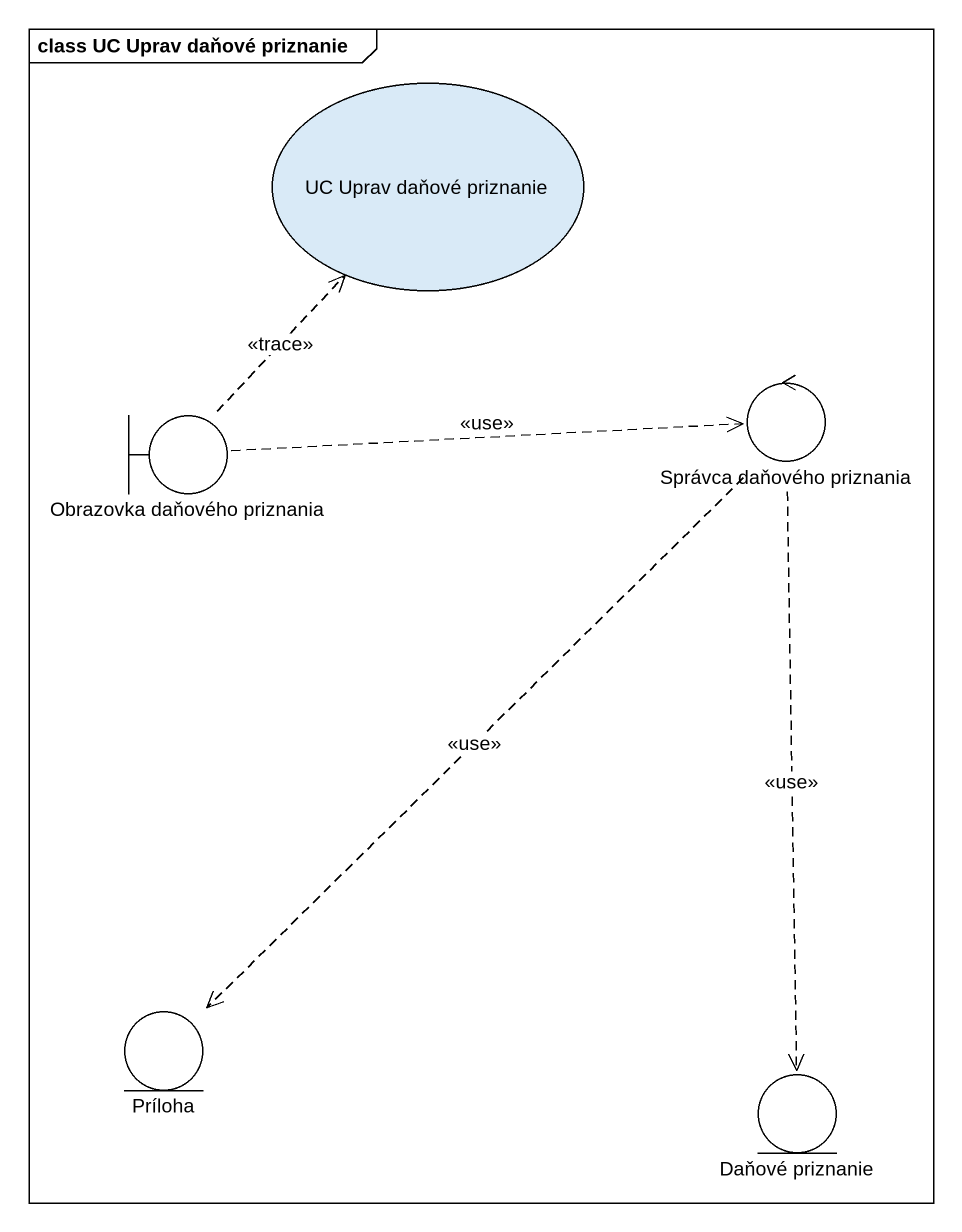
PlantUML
@startuml
mainframe class UC Uprav daňové priznanie
usecase "UC Uprav daňové priznanie" as UC_Uprav_daňové_priznanie
boundary "Obrazovka daňového priznania" as Obrazovka_daňového_priznania
control "Správca daňového priznania" as Správca_daňového_priznania
entity Príloha
entity "Daňové priznanie" as Daňové_priznanie
Obrazovka_daňového_priznania .up.> UC_Uprav_daňové_priznanie : <<trace>>
Obrazovka_daňového_priznania .right.> Správca_daňového_priznania : <<use>>
Správca_daňového_priznania ..> Príloha : <<use>>
Správca_daňového_priznania ..> Daňové_priznanie : <<use>>
@enduml
